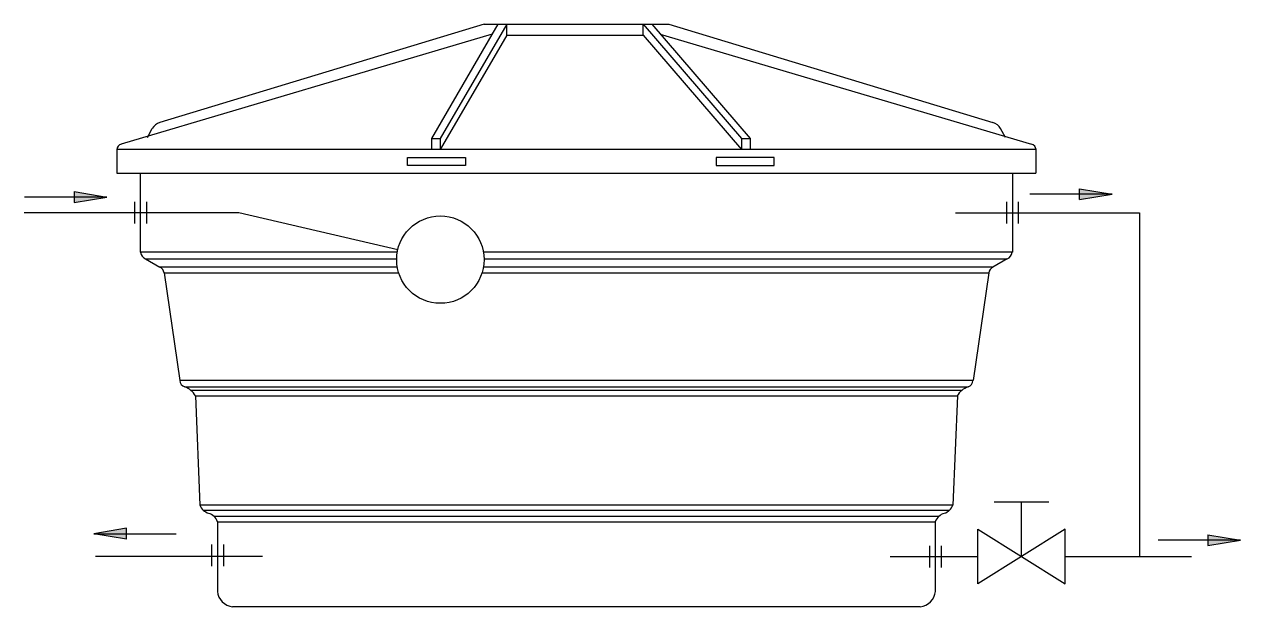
# Model space of a CAD drawing. Header units: millimetres. Extents: x 16.62 to 18.01, y 1.73 to 2.39.
import ezdxf

# ---------------------------------------------------------------- set-up
doc = ezdxf.new("R2010")
doc.units = ezdxf.units.MM
doc.header["$LTSCALE"] = 10

msp = doc.modelspace()

# ---------------------------------------------------------------- hatches: boundary and pattern name
for points in [[(16.6785, 2.2006), (16.6785, 2.1881), (16.716, 2.1944)], [(17.8269, 2.1914), (17.8644, 2.1977), (17.8269, 2.2039)], [(16.7384, 1.8037), (16.7384, 1.8162), (16.7009, 1.8099)], [(17.9736, 1.8088), (17.9736, 1.7963), (18.0111, 1.8026)]]:
    msp.add_hatch(color=1).paths.add_polyline_path(points)

# ---------------------------------------------------------------- linework, layer by layer
for p, q in [((17.1468, 2.3916), (16.7765, 2.2795)), ((17.1627, 2.3916), (17.0866, 2.2611)), ((17.1728, 2.3916), (17.0967, 2.2611)), ((17.1468, 2.3916), (17.3579, 2.3916)), ((17.1728, 2.3791), (17.1728, 2.3916)), ((17.3285, 2.3916), (17.441, 2.2611)), ((17.3285, 2.3791), (17.3285, 2.3916)), ((17.3384, 2.3916), (17.4509, 2.2611)), ((17.3579, 2.3916), (17.7281, 2.2795)), ((17.1561, 2.3803), (16.7324, 2.2548)), ((17.1728, 2.3791), (17.0967, 2.2486)), ((17.1728, 2.3791), (17.3285, 2.3791)), ((17.3285, 2.3791), (17.441, 2.2486)), ((17.348, 2.3805), (17.7722, 2.2548)), ((16.7624, 2.2623), (16.7678, 2.2727)), ((17.7423, 2.2623), (17.7368, 2.2727)), ((17.0866, 2.2611), (17.0866, 2.2486)), ((17.0866, 2.2611), (17.0967, 2.2611)), ((17.0967, 2.2611), (17.0967, 2.2486)), ((17.441, 2.2611), (17.441, 2.2486)), ((17.441, 2.2611), (17.4509, 2.2611)), ((17.4509, 2.2611), (17.4509, 2.2486)), ((17.7773, 2.2486), (16.7273, 2.2486)), ((16.7273, 2.2485), (16.7273, 2.2216)), ((17.7773, 2.2485), (17.7773, 2.2216)), ((16.7273, 2.2216), (17.7773, 2.2216)), ((16.7543, 2.1313), (16.7543, 2.2216)), ((17.7503, 2.2216), (17.7503, 2.1313)), ((17.0477, 2.1313), (16.7543, 2.1313)), ((17.7503, 2.1313), (17.1462, 2.1313)), ((16.7601, 2.1237), (17.047, 2.1237)), ((16.7601, 2.1237), (16.7766, 2.1144)), ((17.0477, 2.1144), (16.7766, 2.1144)), ((17.728, 2.1144), (17.1461, 2.1144)), ((17.1469, 2.1237), (17.7445, 2.1237)), ((17.7445, 2.1237), (17.728, 2.1144)), ((16.7813, 2.1077), (17.0494, 2.1077)), ((16.7813, 2.1077), (16.7993, 1.9849)), ((17.1445, 2.1077), (17.7234, 2.1077)), ((17.7234, 2.1077), (17.7054, 1.9849)), ((17.7054, 1.9849), (16.7993, 1.9849)), ((16.8049, 1.9775), (17.6998, 1.9775)), ((17.6926, 1.9736), (16.812, 1.9736)), ((16.8171, 1.9672), (17.6875, 1.9672)), ((16.8171, 1.9672), (16.8222, 1.8426)), ((17.6875, 1.9672), (17.6824, 1.8426)), ((17.6824, 1.8426), (16.8222, 1.8426)), ((16.826, 1.8367), (17.6786, 1.8367)), ((17.6663, 1.8296), (16.8384, 1.8296)), ((16.8423, 1.8236), (17.6623, 1.8236)), ((16.8423, 1.8236), (16.8423, 1.7441)), ((17.6623, 1.8236), (17.6623, 1.7441)), ((16.8596, 1.7266), (17.645, 1.7266))]:
    msp.add_line(p, q)
at = {"color": 1}
for p, q in [((16.6785, 2.2006), (16.716, 2.1944)), ((16.6785, 2.2006), (16.6785, 2.1881)), ((17.8644, 2.1977), (17.7701, 2.1977)), ((17.8269, 2.2039), (17.8644, 2.1977)), ((17.8269, 2.1914), (17.8269, 2.2039)), ((17.8269, 2.1914), (17.8644, 2.1977)), ((16.716, 2.1944), (16.6217, 2.1944)), ((16.6785, 2.1881), (16.716, 2.1944)), ((16.8665, 2.1764), (16.7629, 2.1764)), ((17.0483, 2.1342), (16.8665, 2.1764)), ((16.7384, 1.8162), (16.7009, 1.8099)), ((16.7009, 1.8099), (16.7952, 1.8099)), ((16.7384, 1.8037), (16.7009, 1.8099)), ((16.7384, 1.8037), (16.7384, 1.8162)), ((17.9736, 1.8088), (18.0111, 1.8026)), ((17.9736, 1.8088), (17.9736, 1.7963)), ((18.0111, 1.8026), (17.9169, 1.8026)), ((17.9736, 1.7963), (18.0111, 1.8026))]:
    msp.add_line(p, q, dxfattribs=at)
at = {"color": 5}
for p, q in [((16.7476, 2.1888), (16.7476, 2.164)), ((16.7611, 2.1888), (16.7611, 2.164)), ((17.7435, 2.1888), (17.7435, 2.164)), ((17.7571, 2.1888), (17.7571, 2.164)), ((16.7629, 2.1764), (16.6216, 2.1764)), ((17.6855, 2.1764), (17.8957, 2.1764)), ((17.8957, 2.1764), (17.8957, 1.7838)), ((16.8356, 1.7977), (16.8356, 1.7729)), ((16.8491, 1.7977), (16.8491, 1.7729)), ((17.6556, 1.7962), (17.6556, 1.7714)), ((17.6691, 1.7962), (17.6691, 1.7714)), ((16.8939, 1.7838), (16.7028, 1.7838)), ((17.6108, 1.7838), (17.7107, 1.7838)), ((17.8107, 1.7838), (17.9551, 1.7838))]:
    msp.add_line(p, q, dxfattribs=at)
at = {"color": 3}
for p, q in [((17.7918, 1.8461), (17.7295, 1.8461)), ((17.7607, 1.7838), (17.7607, 1.8461)), ((17.8107, 1.815), (17.7107, 1.7527)), ((17.7107, 1.815), (17.8107, 1.7527)), ((17.7107, 1.7527), (17.7107, 1.815)), ((17.8107, 1.7527), (17.8107, 1.815))]:
    msp.add_line(p, q, dxfattribs=at)
for points in [[(17.0594, 2.2395), (17.1257, 2.2395), (17.1257, 2.2302), (17.0594, 2.2302)], [(17.4784, 2.2395), (17.4121, 2.2395), (17.4121, 2.2302), (17.4784, 2.2302)]]:
    msp.add_lwpolyline(points, close=True)
at = {"color": 1}
msp.add_circle((17.0969, 2.1229), 0.0499, dxfattribs=at)
for centre, radius, start, end in [((16.7798, 2.2664), 0.0135, 103.9532, 152.3344), ((17.7249, 2.2664), 0.0135, 27.6656, 76.0468), ((16.7341, 2.2483), 0.00674, 103.9532, 178.4913), ((17.7706, 2.2483), 0.00674, 1.5087, 76.0468), ((16.7651, 2.1335), 0.011, 191.9092, 243.1102), ((17.7395, 2.1335), 0.011, 296.8898, 348.0908), ((16.772, 2.1061), 0.00946, 9.3524, 60.4739), ((17.7327, 2.1061), 0.00946, 119.5261, 170.6476), ((16.8074, 1.9853), 0.00814, 182.418, 251.9973), ((16.7983, 1.9573), 0.0213, 27.7377, 71.9973), ((17.7063, 1.9573), 0.0213, 108.0027, 152.2623), ((17.6972, 1.9853), 0.00814, 288.0027, 357.582), ((16.8363, 1.8476), 0.0149, 199.1953, 253.6132), ((17.6683, 1.8476), 0.0149, 286.3868, 340.8047), ((16.8277, 1.8183), 0.0155, 19.7841, 73.6132), ((17.6769, 1.8183), 0.0155, 106.3868, 160.2159), ((16.8613, 1.7456), 0.0191, 184.5534, 264.9297), ((17.6433, 1.7456), 0.0191, 275.0703, 355.4466)]:
    msp.add_arc(centre, radius, start, end)

doc.saveas('drawing.dxf')
